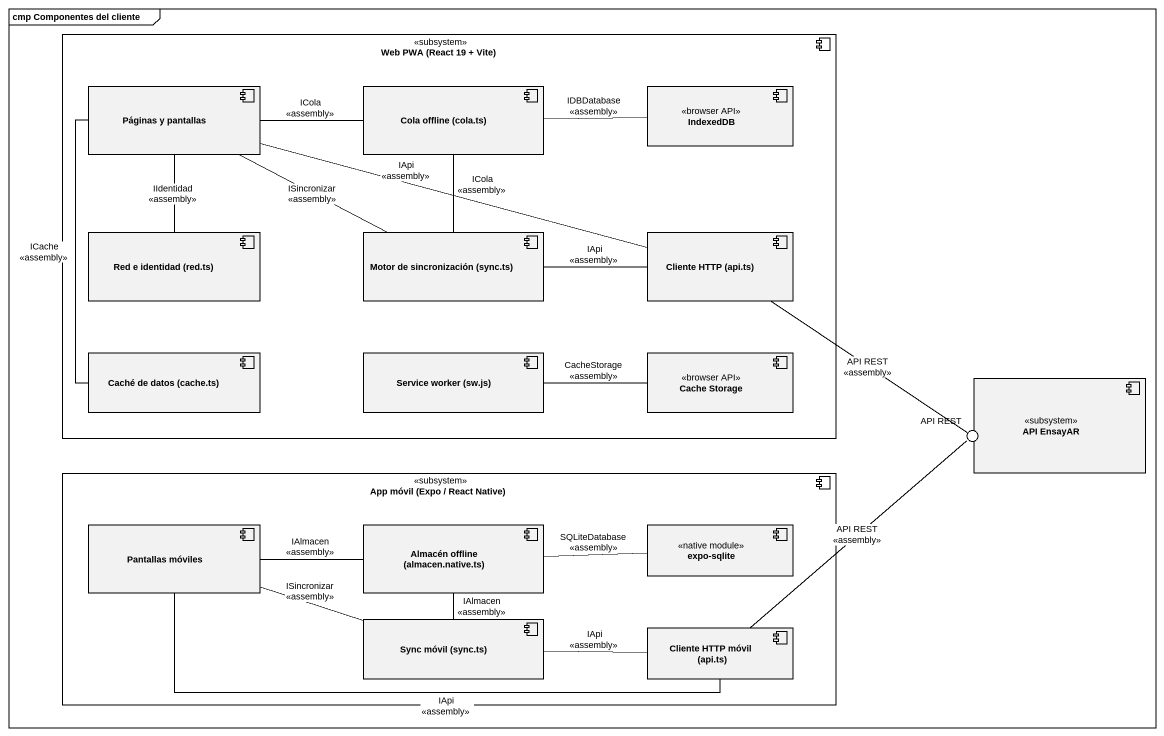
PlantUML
@startuml
mainframe cmp Componentes del cliente
component "Web PWA (React 19 + Vite)" as Web_PWA_React_19_Vite <<subsystem>> {
  component "Páginas y pantallas" as Páginas_y_pantallas
  component "Cola offline (cola.ts)" as Cola_offline_cola_ts
  component IndexedDB <<browser API>>
  component "Red e identidad (red.ts)" as Red_e_identidad_red_ts
  component "Motor de sincronización (sync.ts)" as Motor_de_sincronización
  component "Cliente HTTP (api.ts)" as Cliente_HTTP_api_ts
  component "Caché de datos (cache.ts)" as Caché_de_datos_cache_ts
  component "Service worker (sw.js)" as Service_worker_sw_js
  component "Cache Storage" as Cache_Storage <<browser API>>
}
component "API EnsayAR" as API_EnsayAR <<subsystem>>
() "API REST" as API_REST
component "App móvil (Expo / React Native)" as App_móvil_Expo_React_Native <<subsystem>> {
  component "Pantallas móviles" as Pantallas_móviles
  component "Almacén offline (almacen.native.ts)" as Almacén_offline_almacen
  component "expo-sqlite" as expo_sqlite <<native module>>
  component "Sync móvil (sync.ts)" as Sync_móvil_sync_ts
  component "Cliente HTTP móvil (api.ts)" as Cliente_HTTP_móvil_api_ts
}
API_EnsayAR -left- API_REST
Páginas_y_pantallas -right- Cola_offline_cola_ts : ICola\n<<assembly>>
Páginas_y_pantallas -- Red_e_identidad_red_ts : IIdentidad\n<<assembly>>
Páginas_y_pantallas -right- Motor_de_sincronización : ISincronizar\n<<assembly>>
Páginas_y_pantallas -right- Cliente_HTTP_api_ts : IApi\n<<assembly>>
Páginas_y_pantallas -- Caché_de_datos_cache_ts : ICache\n<<assembly>>
Cola_offline_cola_ts -right- IndexedDB : IDBDatabase\n<<assembly>>
Motor_de_sincronización -up- Cola_offline_cola_ts : ICola\n<<assembly>>
Motor_de_sincronización -right- Cliente_HTTP_api_ts : IApi\n<<assembly>>
Cliente_HTTP_api_ts -- API_REST : API REST\n<<assembly>>
Service_worker_sw_js -right- Cache_Storage : CacheStorage\n<<assembly>>
Pantallas_móviles -right- Almacén_offline_almacen : IAlmacen\n<<assembly>>
Pantallas_móviles -right- Sync_móvil_sync_ts : ISincronizar\n<<assembly>>
Pantallas_móviles -right- Cliente_HTTP_móvil_api_ts : IApi\n<<assembly>>
Almacén_offline_almacen -right- expo_sqlite : SQLiteDatabase\n<<assembly>>
Sync_móvil_sync_ts -up- Almacén_offline_almacen : IAlmacen\n<<assembly>>
Sync_móvil_sync_ts -right- Cliente_HTTP_móvil_api_ts : IApi\n<<assembly>>
Cliente_HTTP_móvil_api_ts -up- API_REST : API REST\n<<assembly>>
@enduml
